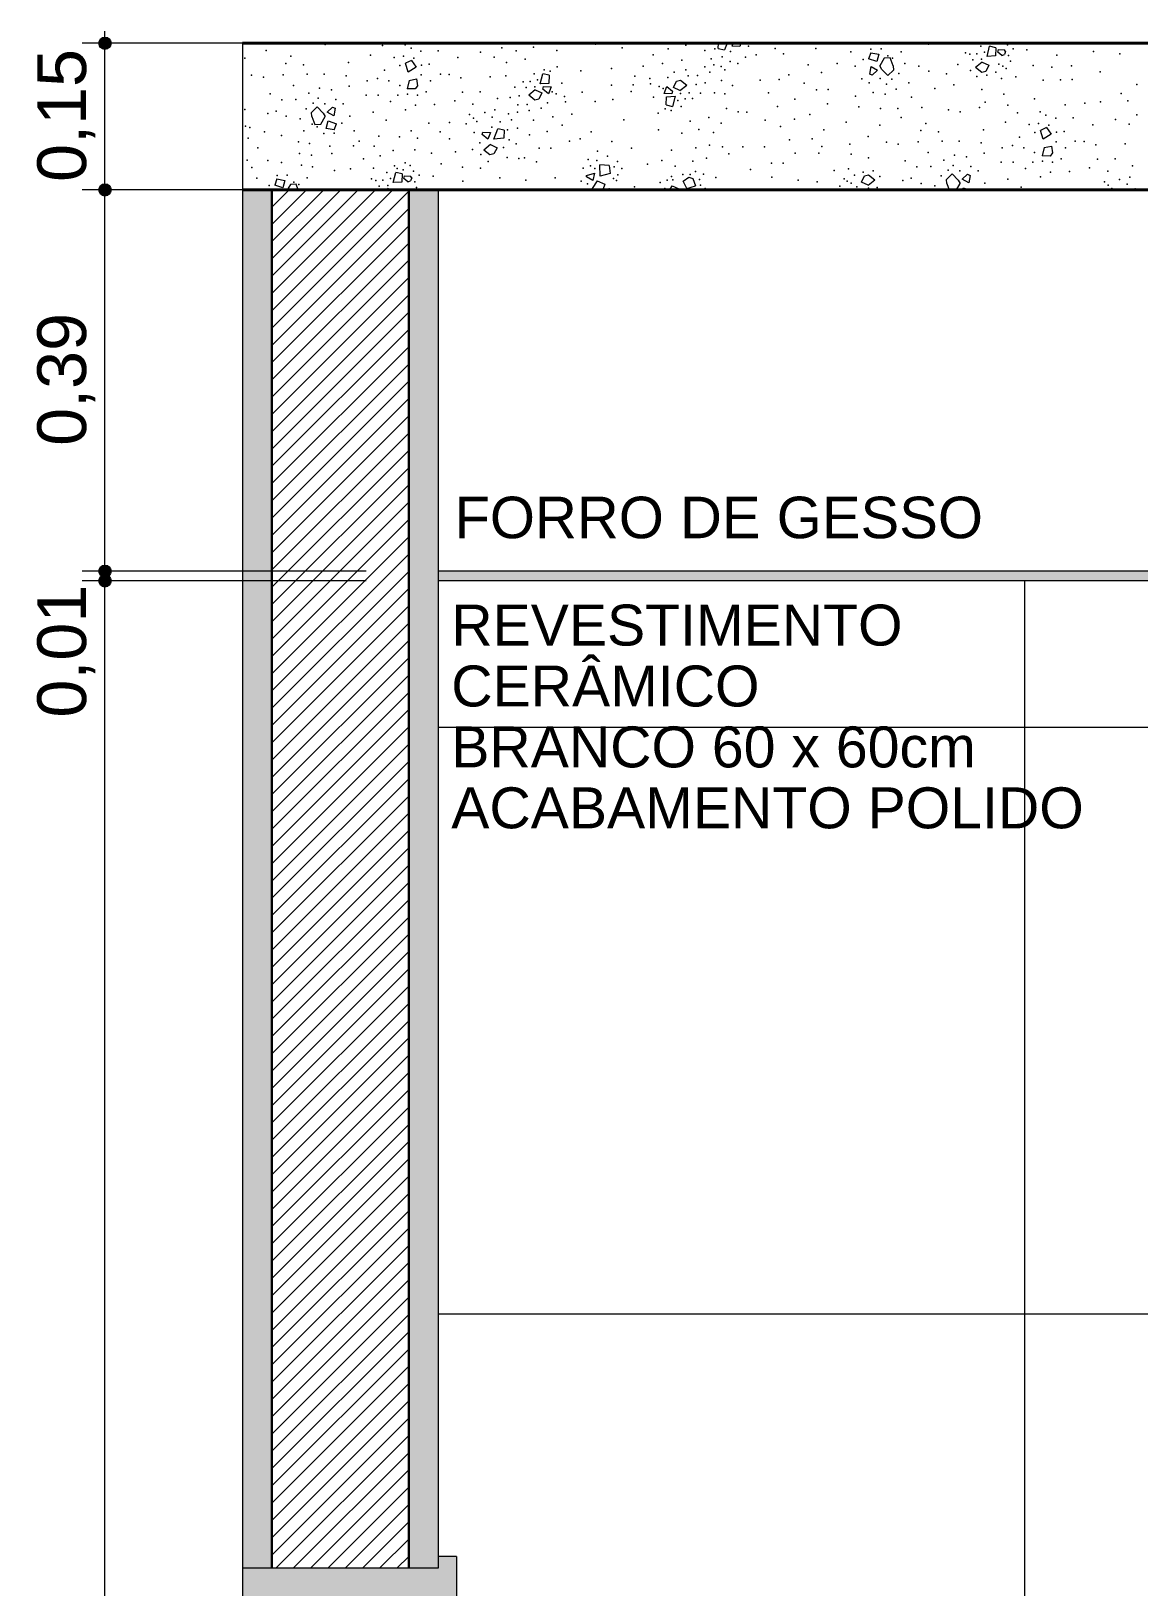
# Model space of a CAD drawing. Header units: metres. Extents: x -1.8 to 75.3, y -2 to 2.8.
# Drawn here: x 15.746 to 16.879, y 0.183 to 1.774 of the extents above; entities that cross this region are included whole.
import ezdxf

# ---------------------------------------------------------------- set-up
doc = ezdxf.new("R2010")
doc.units = ezdxf.units.M
doc.header["$MEASUREMENT"] = 0
for name, color, linetype in [('COTAS CORTE', 7, 'Continuous'), ('FORRO.EXEC', 7, 'Continuous'), ('LAJES.EST', 7, 'Continuous'), ('PAREDE CONSTRUIR', 7, 'Continuous'), ('Portas Archicad', 7, 'Continuous')]:
    doc.layers.add(name, color=color, linetype=linetype)
for name, color, linetype, lineweight, true_color in [('COTAS CORTE_Caneta_No__25', 7, 'Continuous', 13, 0x982312), ('LAJES.EST_Caneta_No__97', 7, 'Continuous', 13, 0x6b6b6b), ('NOTAS-EXECUTIVO.ARQ_Caneta_No__12', 7, 'Continuous', 0, 0x030303), ('PAREDE CONSTRUIR_Caneta_No__97', 7, 'Continuous', 13, 0x6b6b6b), ('Portas Archicad_Caneta_No__9', 7, 'Continuous', 9, 0x020202)]:
    doc.layers.add(name, color=color, linetype=linetype, lineweight=lineweight, true_color=true_color)
for name, color, linetype, lineweight in [('FORRO.EXEC_Caneta_No__241', 7, 'Continuous', 13), ('LAJES.EST_Caneta_No__1', 7, 'Continuous', 40), ('LAJES.EST_Caneta_No__241', 7, 'Continuous', 13), ('PAREDE CONSTRUIR_Caneta_No__241', 7, 'Continuous', 13), ('PAREDE CONSTRUIR_Caneta_No__3', 7, 'Continuous', 30)]:
    doc.layers.add(name, color=color, linetype=linetype, lineweight=lineweight)
doc.styles.add('GENERATED_STYLE_1', font='arial.ttf')
doc.dimstyles.new('GENERATED_STYLE__2', dxfattribs={"dimtxt": 0.05, "dimasz": 0.02375, "dimexe": 0.18, "dimexo": 0.267183, "dimgap": 0, "dimtad": 1, "dimzin": 0, "dimdsep": 46, "dimtxsty": 'GENERATED_STYLE_1', "dimblk": 'ARROWHEAD_11', "dimblk1": 'ARROWHEAD_11', "dimblk2": 'ARROWHEAD_11', "dimcen": 0.09, "dimclrd": 256, "dimclre": 256, "dimclrt": 256, "dimadec": 0, "dimazin": 0, "dimtfac": 1, "dimtdec": 4, "dimtmove": 0, "dimatfit": 3, "dimfxl": 0, "dimtolj": 1, "dimtzin": 0, "dimarcsym": 0})

# ---------------------------------------------------------------- blocks, each defined once
blk = doc.blocks.new('*X78', base_point=(-22.2414, -1.9382))
at = {"layer": 'LAJES.EST_Caneta_No__241', "color": 7, "linetype": 'Continuous', "lineweight": 13}
for p, q in [((16.449, 1.7564), (16.4492, 1.7618)), ((16.449, 1.7564), (16.4555, 1.755)), ((16.4582, 1.7618), (16.4555, 1.755)), ((16.4631, 1.7587), (16.4643, 1.7618)), ((16.471, 1.7584), (16.4631, 1.7587)), ((16.4708, 1.7618), (16.4717, 1.761)), ((16.4717, 1.761), (16.471, 1.7584)), ((16.6051, 1.7522), (16.6029, 1.746)), ((16.6051, 1.7522), (16.6134, 1.7508)), ((16.6134, 1.7508), (16.6113, 1.7431)), ((16.7242, 1.7484), (16.7267, 1.7587)), ((16.7332, 1.7573), (16.7267, 1.7587)), ((16.7332, 1.7573), (16.7329, 1.749)), ((16.735, 1.7527), (16.7357, 1.7553)), ((16.7391, 1.7493), (16.735, 1.7527)), ((16.7357, 1.7553), (16.742, 1.755)), ((16.7431, 1.7534), (16.7418, 1.7504)), ((16.7431, 1.7534), (16.742, 1.755)), ((16.1351, 1.7441), (16.1291, 1.7413)), ((16.1318, 1.7324), (16.1291, 1.7413)), ((16.1399, 1.7373), (16.1318, 1.7324)), ((16.1351, 1.7441), (16.1399, 1.7373)), ((16.6113, 1.7431), (16.6029, 1.746)), ((16.6041, 1.7302), (16.6056, 1.738)), ((16.6056, 1.738), (16.6121, 1.7343)), ((16.6189, 1.7466), (16.6143, 1.7386)), ((16.6164, 1.7351), (16.6143, 1.7386)), ((16.6225, 1.7288), (16.6164, 1.7351)), ((16.6249, 1.7469), (16.6189, 1.7466)), ((16.6279, 1.7386), (16.6249, 1.7469)), ((16.6279, 1.7386), (16.6283, 1.7344)), ((16.7191, 1.7425), (16.7123, 1.737)), ((16.7186, 1.732), (16.7123, 1.737)), ((16.7191, 1.7425), (16.7258, 1.7394)), ((16.7258, 1.7394), (16.7227, 1.733)), ((16.7329, 1.749), (16.7242, 1.7484)), ((16.7391, 1.7493), (16.7418, 1.7504)), ((16.1328, 1.7238), (16.1307, 1.7153)), ((16.1328, 1.7238), (16.1401, 1.7253)), ((16.1401, 1.7253), (16.1414, 1.7184)), ((16.2669, 1.7202), (16.2694, 1.7305)), ((16.2756, 1.7207), (16.2669, 1.7202)), ((16.2759, 1.7291), (16.2694, 1.7305)), ((16.2759, 1.7291), (16.2756, 1.7207)), ((16.4032, 1.7167), (16.4062, 1.723)), ((16.4062, 1.723), (16.4103, 1.7241)), ((16.4098, 1.7135), (16.4167, 1.719)), ((16.4103, 1.7241), (16.4167, 1.719)), ((16.6066, 1.7292), (16.6041, 1.7302)), ((16.6121, 1.7343), (16.6066, 1.7292)), ((16.6283, 1.7344), (16.6225, 1.7288)), ((16.7227, 1.733), (16.7186, 1.732)), ((16.1388, 1.7151), (16.1307, 1.7153)), ((16.1414, 1.7184), (16.1388, 1.7151)), ((16.2618, 1.7143), (16.255, 1.7087)), ((16.2613, 1.7037), (16.255, 1.7087)), ((16.2654, 1.7047), (16.2613, 1.7037)), ((16.2618, 1.7143), (16.2685, 1.7111)), ((16.2685, 1.7111), (16.2654, 1.7047)), ((16.2694, 1.7149), (16.2701, 1.7175)), ((16.2752, 1.7101), (16.2694, 1.7149)), ((16.2701, 1.7175), (16.2781, 1.7172)), ((16.2781, 1.7172), (16.2752, 1.7101)), ((16.3936, 1.7106), (16.3964, 1.7176)), ((16.4015, 1.7102), (16.3936, 1.7106)), ((16.3958, 1.6987), (16.3961, 1.707)), ((16.3961, 1.707), (16.4048, 1.7076)), ((16.3964, 1.7176), (16.4022, 1.7129)), ((16.4022, 1.7129), (16.4015, 1.7102)), ((16.4048, 1.7076), (16.4023, 1.6973)), ((16.4098, 1.7135), (16.4032, 1.7167)), ((16.0327, 1.6911), (16.0385, 1.6967)), ((16.0332, 1.6869), (16.0327, 1.6911)), ((16.0385, 1.6967), (16.0446, 1.6904)), ((16.0446, 1.6904), (16.0468, 1.6869)), ((16.0489, 1.6913), (16.0544, 1.6964)), ((16.0555, 1.6875), (16.0489, 1.6913)), ((16.0544, 1.6964), (16.0569, 1.6953)), ((16.0569, 1.6953), (16.0555, 1.6875)), ((16.3958, 1.6987), (16.4023, 1.6973)), ((16.0332, 1.6869), (16.0362, 1.6786)), ((16.0362, 1.6786), (16.0422, 1.6789)), ((16.0422, 1.6789), (16.0468, 1.6869)), ((16.0477, 1.6747), (16.0497, 1.6824)), ((16.0559, 1.6733), (16.0477, 1.6747)), ((16.0497, 1.6824), (16.0582, 1.6795)), ((16.0559, 1.6733), (16.0582, 1.6795)), ((16.2192, 1.6637), (16.2235, 1.6744)), ((16.23, 1.6729), (16.2235, 1.6744)), ((16.23, 1.6729), (16.2297, 1.6646)), ((16.7849, 1.6755), (16.7789, 1.6727)), ((16.7816, 1.6638), (16.7789, 1.6727)), ((16.7849, 1.6755), (16.7897, 1.6687)), ((16.2073, 1.6684), (16.208, 1.671)), ((16.2131, 1.6636), (16.2073, 1.6684)), ((16.208, 1.671), (16.216, 1.6706)), ((16.2159, 1.6581), (16.2091, 1.6526)), ((16.216, 1.6706), (16.2131, 1.6636)), ((16.2159, 1.6581), (16.2226, 1.655)), ((16.2297, 1.6646), (16.2192, 1.6637)), ((16.7826, 1.6552), (16.7805, 1.6467)), ((16.7897, 1.6687), (16.7816, 1.6638)), ((16.7826, 1.6552), (16.7899, 1.6567)), ((16.7899, 1.6567), (16.7912, 1.6498)), ((16.2154, 1.6476), (16.2091, 1.6526)), ((16.2195, 1.6486), (16.2154, 1.6476)), ((16.2226, 1.655), (16.2195, 1.6486)), ((16.7886, 1.6465), (16.7805, 1.6467)), ((16.7912, 1.6498), (16.7886, 1.6465)), ((16.1164, 1.6193), (16.1189, 1.6296)), ((16.1254, 1.6281), (16.1189, 1.6296)), ((16.1254, 1.6281), (16.1251, 1.6198)), ((16.1273, 1.6235), (16.1279, 1.6261)), ((16.1313, 1.6201), (16.1273, 1.6235)), ((16.1279, 1.6261), (16.1342, 1.6258)), ((16.1353, 1.6242), (16.1341, 1.6212)), ((16.1353, 1.6242), (16.1342, 1.6258)), ((16.3141, 1.6253), (16.3142, 1.6266)), ((16.3206, 1.6215), (16.3141, 1.6253)), ((16.3142, 1.6266), (16.3222, 1.6289)), ((16.3222, 1.6289), (16.3206, 1.6215)), ((16.3281, 1.6259), (16.3278, 1.6373)), ((16.3373, 1.6368), (16.3278, 1.6373)), ((16.3383, 1.6285), (16.3281, 1.6259)), ((16.3373, 1.6368), (16.3383, 1.6285)), ((16.413, 1.6207), (16.4188, 1.6247)), ((16.4188, 1.6247), (16.4229, 1.6235)), ((16.4229, 1.6235), (16.4258, 1.616)), ((16.5957, 1.6198), (16.5988, 1.6262)), ((16.5988, 1.6262), (16.6029, 1.6272)), ((16.6029, 1.6272), (16.6092, 1.6222)), ((16.6825, 1.6225), (16.6883, 1.6281)), ((16.6883, 1.6281), (16.6944, 1.6218)), ((16.6987, 1.6227), (16.7042, 1.6278)), ((16.7042, 1.6278), (16.7067, 1.6267)), ((16.7067, 1.6267), (16.7053, 1.6189)), ((15.9974, 1.623), (15.9951, 1.6168)), ((16.0035, 1.6139), (15.9951, 1.6168)), ((15.9974, 1.623), (16.0056, 1.6216)), ((16.0056, 1.6216), (16.0035, 1.6139)), ((16.0111, 1.6174), (16.0078, 1.6118)), ((16.0171, 1.6177), (16.0111, 1.6174)), ((16.0192, 1.6118), (16.0171, 1.6177)), ((16.1113, 1.6134), (16.1094, 1.6118)), ((16.1113, 1.6134), (16.1147, 1.6118)), ((16.1251, 1.6198), (16.1164, 1.6193)), ((16.1313, 1.6201), (16.1341, 1.6212)), ((16.3252, 1.6212), (16.3199, 1.6134)), ((16.3227, 1.6118), (16.3199, 1.6134)), ((16.3252, 1.6212), (16.3328, 1.6178)), ((16.3328, 1.6178), (16.331, 1.6118)), ((16.3994, 1.6118), (16.402, 1.6159)), ((16.402, 1.6159), (16.4109, 1.6118)), ((16.4167, 1.6133), (16.413, 1.6207)), ((16.4167, 1.6133), (16.4258, 1.616)), ((16.6024, 1.6166), (16.5957, 1.6198)), ((16.6024, 1.6166), (16.6092, 1.6222)), ((16.683, 1.6183), (16.6825, 1.6225)), ((16.683, 1.6183), (16.6853, 1.6118)), ((16.6928, 1.6118), (16.6966, 1.6183)), ((16.6944, 1.6218), (16.6966, 1.6183)), ((16.7053, 1.6189), (16.6987, 1.6227)), ((16.699, 1.6118), (16.6996, 1.6138)), ((16.6996, 1.6138), (16.7055, 1.6118))]:
    blk.add_line(p, q, dxfattribs=at)
for p in [(15.9865, 1.7544), (16.0469, 1.7604), (16.1053, 1.7594), (16.1285, 1.7602), (16.1346, 1.7569), (16.1448, 1.7539), (16.1625, 1.7542), (16.2058, 1.7526), (16.2277, 1.7572), (16.2423, 1.7542), (16.2601, 1.7579), (16.2838, 1.7544), (16.3233, 1.7608), (16.3506, 1.7572), (16.3977, 1.7563), (16.4157, 1.7598), (16.4354, 1.7544), (16.4456, 1.756), (16.4616, 1.7534), (16.4799, 1.7589), (16.5072, 1.7566), (16.5157, 1.7509), (16.5488, 1.7616), (16.5488, 1.7564), (16.5847, 1.7531), (16.6053, 1.7557), (16.6156, 1.7561), (16.6362, 1.7532), (16.6641, 1.7609), (16.7021, 1.7522), (16.7065, 1.7507), (16.7137, 1.751), (16.7178, 1.7588), (16.7215, 1.7527), (16.7342, 1.7615), (16.7451, 1.7601), (16.7508, 1.7561), (16.7649, 1.7552), (16.8332, 1.7534), (16.86, 1.751), (15.9646, 1.7465), (16.0066, 1.7411), (16.0117, 1.7485), (16.0247, 1.7397), (16.0706, 1.742), (16.0933, 1.7498), (16.1173, 1.7473), (16.1233, 1.739), (16.1268, 1.7485), (16.1376, 1.7465), (16.1452, 1.7394), (16.1533, 1.7403), (16.1824, 1.7471), (16.2197, 1.7476), (16.2322, 1.742), (16.2513, 1.7456), (16.2709, 1.7348), (16.2841, 1.7376), (16.3396, 1.736), (16.3723, 1.7384), (16.3824, 1.7499), (16.392, 1.741), (16.4116, 1.7446), (16.416, 1.7347), (16.4354, 1.7378), (16.4417, 1.7459), (16.4446, 1.7396), (16.4519, 1.738), (16.453, 1.7479), (16.4613, 1.7431), (16.4689, 1.741), (16.477, 1.7476), (16.4879, 1.75), (16.5411, 1.7399), (16.5707, 1.7412), (16.589, 1.7383), (16.5973, 1.7453), (16.6225, 1.749), (16.6275, 1.7465), (16.64, 1.741), (16.6544, 1.7384), (16.6941, 1.74), (16.7097, 1.7449), (16.7185, 1.7455), (16.7363, 1.7404), (16.7404, 1.7384), (16.7437, 1.7359), (16.7461, 1.7494), (16.748, 1.7436), (16.7712, 1.739), (16.7905, 1.7373), (16.7954, 1.7498), (16.8105, 1.7387), (15.9713, 1.7291), (15.9835, 1.7273), (16.0037, 1.7295), (16.0283, 1.7303), (16.0458, 1.7303), (16.0682, 1.7286), (16.0896, 1.7234), (16.1003, 1.7258), (16.1075, 1.7342), (16.112, 1.7235), (16.145, 1.7295), (16.1545, 1.7235), (16.1646, 1.7302), (16.1736, 1.7298), (16.1856, 1.7266), (16.2157, 1.7276), (16.2317, 1.7285), (16.2492, 1.7224), (16.2564, 1.7228), (16.2605, 1.7305), (16.2642, 1.7244), (16.2769, 1.7332), (16.2889, 1.7211), (16.3085, 1.7337), (16.3399, 1.719), (16.362, 1.7194), (16.3635, 1.7283), (16.3789, 1.7258), (16.3798, 1.7203), (16.3975, 1.7269), (16.404, 1.7322), (16.4182, 1.7284), (16.4263, 1.7196), (16.4279, 1.7287), (16.4356, 1.7215), (16.4404, 1.7323), (16.4525, 1.7237), (16.4557, 1.7345), (16.4919, 1.7241), (16.5112, 1.7248), (16.5214, 1.7294), (16.5368, 1.721), (16.5547, 1.732), (16.5958, 1.7255), (16.6034, 1.7213), (16.6147, 1.7257), (16.6213, 1.72), (16.6267, 1.725), (16.6337, 1.7308), (16.6442, 1.7212), (16.6644, 1.7332), (16.6825, 1.7306), (16.69, 1.7193), (16.7072, 1.7338), (16.7138, 1.7279), (16.724, 1.7293), (16.7331, 1.7324), (16.739, 1.7258), (16.7536, 1.7274), (16.7814, 1.7242), (16.7992, 1.7245), (16.8111, 1.7246), (16.8398, 1.7327), (16.8774, 1.7195), (15.9904, 1.71), (16.0023, 1.704), (16.0142, 1.7187), (16.0168, 1.7043), (16.0301, 1.7108), (16.0397, 1.7055), (16.0411, 1.7159), (16.0533, 1.7141), (16.0576, 1.7042), (16.0714, 1.7179), (16.0888, 1.7088), (16.1009, 1.7089), (16.1212, 1.7087), (16.123, 1.7187), (16.131, 1.7097), (16.1412, 1.7087), (16.15, 1.7122), (16.1793, 1.7029), (16.1873, 1.7117), (16.2053, 1.7121), (16.223, 1.7052), (16.236, 1.7062), (16.2408, 1.717), (16.2453, 1.7082), (16.2525, 1.7166), (16.2612, 1.7173), (16.279, 1.7121), (16.2831, 1.7102), (16.2918, 1.7074), (16.3097, 1.7117), (16.3412, 1.7042), (16.36, 1.7125), (16.3828, 1.7066), (16.3886, 1.7176), (16.3927, 1.7156), (16.4075, 1.7034), (16.4104, 1.7105), (16.4152, 1.705), (16.4192, 1.7111), (16.4225, 1.7053), (16.4308, 1.7108), (16.4451, 1.7111), (16.4557, 1.71), (16.4637, 1.7187), (16.5004, 1.7111), (16.5273, 1.7046), (16.5494, 1.7143), (16.5615, 1.7144), (16.5896, 1.7077), (16.6077, 1.7114), (16.6199, 1.7096), (16.631, 1.7148), (16.6469, 1.7068), (16.6706, 1.7155), (16.7186, 1.7147), (16.7412, 1.7097), (16.7726, 1.7051), (16.8615, 1.7106), (16.868, 1.7031), (15.9644, 1.694), (15.9882, 1.6901), (15.9966, 1.6923), (16.0067, 1.6871), (16.0274, 1.6948), (16.0344, 1.7005), (16.0464, 1.6998), (16.0652, 1.7), (16.072, 1.6872), (16.0957, 1.6913), (16.1136, 1.7022), (16.129, 1.6938), (16.1391, 1.6984), (16.1585, 1.6992), (16.1946, 1.6888), (16.1978, 1.6995), (16.21, 1.691), (16.2203, 1.6936), (16.2344, 1.6897), (16.2436, 1.6915), (16.2438, 1.699), (16.2534, 1.6993), (16.2556, 1.693), (16.2677, 1.6956), (16.2741, 1.7008), (16.2927, 1.702), (16.2993, 1.6894), (16.3229, 1.7021), (16.3875, 1.6902), (16.3947, 1.6946), (16.4007, 1.693), (16.4112, 1.6972), (16.4574, 1.6951), (16.4694, 1.6918), (16.4784, 1.6915), (16.5097, 1.6971), (16.5428, 1.689), (16.5608, 1.6998), (16.5929, 1.6969), (16.6152, 1.6952), (16.6327, 1.6952), (16.6573, 1.696), (16.6845, 1.6937), (16.6967, 1.6918), (16.7165, 1.696), (16.7222, 1.7017), (16.7452, 1.6985), (16.7551, 1.6908), (16.7783, 1.6916), (16.7844, 1.6883), (16.8039, 1.6988), (16.8241, 1.7007), (16.8401, 1.7018), (16.8775, 1.6886), (15.9652, 1.6771), (15.9696, 1.6756), (15.9848, 1.6711), (16.021, 1.6845), (16.0248, 1.6723), (16.0336, 1.679), (16.0386, 1.6765), (16.0638, 1.6802), (16.0763, 1.6724), (16.1092, 1.6833), (16.1347, 1.6723), (16.153, 1.6801), (16.1644, 1.6712), (16.1741, 1.6807), (16.1912, 1.6793), (16.1984, 1.6853), (16.2021, 1.6817), (16.2174, 1.676), (16.2177, 1.6862), (16.226, 1.6815), (16.2334, 1.6733), (16.2374, 1.6835), (16.2436, 1.6749), (16.26, 1.6832), (16.274, 1.6715), (16.2797, 1.6867), (16.2893, 1.6779), (16.3191, 1.6713), (16.3525, 1.6835), (16.3879, 1.6734), (16.4204, 1.6822), (16.4293, 1.6736), (16.4395, 1.6858), (16.452, 1.6802), (16.4971, 1.683), (16.5127, 1.6768), (16.5271, 1.6843), (16.5571, 1.6734), (16.5798, 1.6812), (16.6144, 1.6779), (16.6363, 1.6858), (16.6564, 1.6725), (16.6615, 1.6799), (16.7204, 1.6734), (16.7431, 1.6812), (16.7671, 1.6787), (16.7766, 1.6799), (16.7874, 1.6779), (16.7946, 1.6853), (16.8031, 1.6717), (16.8123, 1.6856), (16.8322, 1.6785), (16.8556, 1.684), (16.8695, 1.679), (15.9678, 1.6646), (16.0019, 1.6674), (16.0195, 1.661), (16.0308, 1.6594), (16.0454, 1.6694), (16.0514, 1.6564), (16.0558, 1.6698), (16.0758, 1.6568), (16.0815, 1.6616), (16.097, 1.6565), (16.1016, 1.6669), (16.1228, 1.6661), (16.1411, 1.6646), (16.1741, 1.6639), (16.1991, 1.6705), (16.205, 1.6599), (16.2291, 1.6553), (16.2352, 1.6631), (16.2422, 1.6589), (16.2559, 1.668), (16.2967, 1.6616), (16.3078, 1.664), (16.3401, 1.6612), (16.4116, 1.6698), (16.44, 1.6575), (16.444, 1.6705), (16.4535, 1.656), (16.474, 1.6558), (16.4963, 1.6558), (16.5219, 1.6631), (16.5451, 1.6639), (16.555, 1.6562), (16.5837, 1.6586), (16.6025, 1.6663), (16.6212, 1.6605), (16.6333, 1.6587), (16.6536, 1.6609), (16.6745, 1.6711), (16.6782, 1.6617), (16.6956, 1.6617), (16.718, 1.66), (16.7501, 1.6572), (16.7574, 1.6656), (16.7731, 1.6704), (16.7949, 1.6609), (16.795, 1.6708), (16.8144, 1.6616), (16.8234, 1.6613), (16.8354, 1.658), (16.8655, 1.659), (15.9669, 1.6421), (15.978, 1.655), (15.9881, 1.6418), (16.0019, 1.6399), (16.0204, 1.649), (16.0328, 1.6473), (16.0535, 1.6491), (16.0859, 1.6436), (16.1031, 1.6468), (16.1162, 1.652), (16.1286, 1.6396), (16.1384, 1.6529), (16.1557, 1.6495), (16.1802, 1.6509), (16.1975, 1.6531), (16.2059, 1.648), (16.2135, 1.641), (16.233, 1.6448), (16.2451, 1.644), (16.2508, 1.6445), (16.2631, 1.6405), (16.2658, 1.6545), (16.2776, 1.6544), (16.3158, 1.6429), (16.3247, 1.6419), (16.3255, 1.6515), (16.3356, 1.6465), (16.3458, 1.6408), (16.3604, 1.6544), (16.3912, 1.642), (16.401, 1.6523), (16.4229, 1.6412), (16.4262, 1.6548), (16.437, 1.6442), (16.4599, 1.6486), (16.5276, 1.6495), (16.552, 1.6495), (16.585, 1.6484), (16.6029, 1.6445), (16.6402, 1.6414), (16.664, 1.6501), (16.6799, 1.6422), (16.6909, 1.6474), (16.7031, 1.6455), (16.7212, 1.6493), (16.7386, 1.6402), (16.7394, 1.6548), (16.7507, 1.6403), (16.7618, 1.6549), (16.771, 1.6401), (16.7728, 1.6501), (16.7808, 1.6411), (16.791, 1.6401), (16.7998, 1.6436), (16.8043, 1.6549), (16.8371, 1.6431), (16.8551, 1.6435), (15.9718, 1.6347), (15.9769, 1.6239), (15.9975, 1.6265), (16.0078, 1.6269), (16.0224, 1.637), (16.0284, 1.624), (16.0337, 1.6353), (16.0563, 1.6317), (16.0726, 1.6334), (16.0961, 1.6339), (16.11, 1.6296), (16.1137, 1.6235), (16.1177, 1.6364), (16.1204, 1.6338), (16.1265, 1.6323), (16.1337, 1.6367), (16.1373, 1.6309), (16.143, 1.6269), (16.1572, 1.626), (16.1653, 1.6385), (16.1874, 1.635), (16.2056, 1.6341), (16.2254, 1.6242), (16.2821, 1.6241), (16.3106, 1.634), (16.3183, 1.6365), (16.3228, 1.6338), (16.3419, 1.6234), (16.3424, 1.6353), (16.3461, 1.6273), (16.3502, 1.6336), (16.3767, 1.6382), (16.4012, 1.6255), (16.4049, 1.636), (16.4126, 1.6275), (16.4203, 1.6275), (16.4257, 1.6307), (16.434, 1.628), (16.4465, 1.6245), (16.482, 1.6326), (16.5034, 1.6391), (16.504, 1.625), (16.5153, 1.6392), (16.5678, 1.6317), (16.5824, 1.6334), (16.5884, 1.6268), (16.5974, 1.6299), (16.6077, 1.6313), (16.6142, 1.6254), (16.6464, 1.6237), (16.6521, 1.6354), (16.6666, 1.6357), (16.6772, 1.6262), (16.6842, 1.6319), (16.6895, 1.6369), (16.6962, 1.6312), (16.7074, 1.6356), (16.715, 1.6314), (16.7634, 1.6336), (16.7788, 1.6252), (16.7889, 1.6298), (16.8083, 1.6306), (16.8291, 1.6343), (16.8477, 1.6309), (16.8701, 1.625), (16.8728, 1.6366), (15.963, 1.6121), (15.9895, 1.6162), (16.0147, 1.6198), (16.0197, 1.6173), (16.0322, 1.6118), (16.0943, 1.623), (16.0987, 1.6215), (16.102, 1.6157), (16.1059, 1.6218), (16.1108, 1.6164), (16.1384, 1.6202), (16.1402, 1.6144), (16.1876, 1.6207), (16.2522, 1.6218), (16.3086, 1.6208), (16.3151, 1.6181), (16.3374, 1.6128), (16.345, 1.6215), (16.3632, 1.615), (16.3895, 1.6194), (16.3945, 1.6131), (16.3968, 1.6217), (16.4024, 1.6221), (16.4299, 1.6223), (16.4307, 1.6167), (16.4355, 1.6133), (16.4545, 1.6127), (16.5309, 1.6219), (16.5502, 1.6202), (16.5735, 1.6156), (16.5777, 1.6233), (16.5811, 1.6208), (16.5852, 1.6188), (16.5907, 1.6149), (16.6029, 1.6136), (16.6117, 1.6143), (16.638, 1.6215), (16.6565, 1.6185), (16.6708, 1.6159), (16.7218, 1.6186), (16.7455, 1.6227), (16.7591, 1.6147), (16.8239, 1.6121), (16.8444, 1.6202), (16.8482, 1.6167), (16.8519, 1.6131), (16.8598, 1.6224), (16.8675, 1.6176), (16.8758, 1.6129)]:
    blk.add_point(p, dxfattribs=at)
blk = doc.blocks.new('*D79', base_point=(-22.2414, -1.9382))
at = {"layer": 'COTAS CORTE_Caneta_No__25', "linetype": 'Continuous', "lineweight": 13, "true_color": 0x982312}
for points in [[(15.8152, 1.2118), (15.8157, 1.2094), (15.817, 1.2073), (15.819, 1.206), (15.8214, 1.2055), (15.8238, 1.206), (15.8258, 1.2073), (15.8272, 1.2094), (15.8277, 1.2118), (15.8272, 1.2141), (15.8258, 1.2162), (15.8238, 1.2175), (15.8214, 1.218), (15.819, 1.2175), (15.817, 1.2162), (15.8157, 1.2141)], [(15.8152, -1.9382), (15.8157, -1.9406), (15.817, -1.9427), (15.819, -1.944), (15.8214, -1.9445), (15.8238, -1.944), (15.8258, -1.9427), (15.8272, -1.9406), (15.8277, -1.9382), (15.8272, -1.9359), (15.8258, -1.9338), (15.8238, -1.9325), (15.8214, -1.932), (15.819, -1.9325), (15.817, -1.9338), (15.8157, -1.9359)]]:
    blk.add_hatch(color=24, dxfattribs=at).paths.add_polyline_path(points)
at = {"layer": 'COTAS CORTE_Caneta_No__25', "color": 24, "linetype": 'Continuous', "lineweight": 13, "true_color": 0x982312}
for p, q in [((15.8152, 1.2118), (15.798, 1.2118)), ((16.0886, 1.2118), (15.8277, 1.2118)), ((15.8214, -1.932), (15.8214, 1.2055)), ((15.8152, -1.9382), (15.798, -1.9382)), ((16.0886, -1.9382), (15.8277, -1.9382)), ((15.8214, -1.9507), (15.8214, -1.9445))]:
    blk.add_line(p, q, dxfattribs=at)
for centre in [(15.8214, 1.2118), (15.8214, -1.9382)]:
    blk.add_circle(centre, 0.00625, dxfattribs=at)
at = {"layer": 'COTAS CORTE_Caneta_No__25', "color": 24, "lineweight": 13, "true_color": 0x982312, "char_height": 0.05, "attachment_point": 7, "rotation": 90, "style": 'GENERATED_STYLE_1'}
for s, insert in [('\\A1;{\\pql;\\fArial|b0|i0|c0|p0;\\W1.000000;0,01}', (15.8114, 1.072)), ('\\A1;{\\pql;\\fArial|b0|i0|c0|p0;\\W1.000000;3,15}', (15.8114, -0.4967))]:
    blk.add_mtext(s, dxfattribs=dict(at, insert=insert))
blk = doc.blocks.new('ARROWHEAD_11')
at = {"color": 0, "linetype": 'Continuous', "lineweight": 0}
blk.add_line((0, 0), (-1, 0), dxfattribs=at)
at = {"color": 0, "linetype": 'Continuous', "lineweight": 0, "const_width": 0.25, "flags": 128}
blk.add_lwpolyline([(-0.125, 0, 1), (0.125, 0, 1)], format="xyb", close=True, dxfattribs=at)
blk = doc.blocks.new('*D80', base_point=(-22.2414, -1.9382))
at = {"layer": 'COTAS CORTE_Caneta_No__25', "linetype": 'Continuous', "lineweight": 13, "true_color": 0x982312}
for points in [[(15.8152, 1.2218), (15.8157, 1.2194), (15.817, 1.2173), (15.819, 1.216), (15.8214, 1.2155), (15.8238, 1.216), (15.8258, 1.2173), (15.8272, 1.2194), (15.8277, 1.2218), (15.8272, 1.2241), (15.8258, 1.2262), (15.8238, 1.2275), (15.8214, 1.228), (15.819, 1.2275), (15.817, 1.2262), (15.8157, 1.2241)], [(15.8152, 1.2118), (15.8157, 1.2094), (15.817, 1.2073), (15.819, 1.206), (15.8214, 1.2055), (15.8238, 1.206), (15.8258, 1.2073), (15.8272, 1.2094), (15.8277, 1.2118), (15.8272, 1.2141), (15.8258, 1.2162), (15.8238, 1.2175), (15.8214, 1.218), (15.819, 1.2175), (15.817, 1.2162), (15.8157, 1.2141)]]:
    blk.add_hatch(color=24, dxfattribs=at).paths.add_polyline_path(points)
at = {"layer": 'COTAS CORTE_Caneta_No__25', "color": 24, "linetype": 'Continuous', "lineweight": 13, "true_color": 0x982312}
for p, q in [((15.8152, 1.2218), (15.798, 1.2218)), ((15.8152, 1.2118), (15.798, 1.2118)), ((15.8214, 1.2118), (15.8214, 1.2155)), ((16.0886, 1.2218), (15.8277, 1.2218)), ((16.0886, 1.2118), (15.8277, 1.2118))]:
    blk.add_line(p, q, dxfattribs=at)
for centre in [(15.8214, 1.2218), (15.8214, 1.2118)]:
    blk.add_circle(centre, 0.00625, dxfattribs=at)
blk = doc.blocks.new('*D81', base_point=(-22.2414, -1.9382))
at = {"layer": 'COTAS CORTE_Caneta_No__25', "linetype": 'Continuous', "lineweight": 13, "true_color": 0x982312}
for points in [[(15.8152, 1.6118), (15.8157, 1.6094), (15.817, 1.6073), (15.819, 1.606), (15.8214, 1.6055), (15.8238, 1.606), (15.8258, 1.6073), (15.8272, 1.6094), (15.8277, 1.6118), (15.8272, 1.6141), (15.8258, 1.6162), (15.8238, 1.6175), (15.8214, 1.618), (15.819, 1.6175), (15.817, 1.6162), (15.8157, 1.6141)], [(15.8152, 1.2218), (15.8157, 1.2194), (15.817, 1.2173), (15.819, 1.216), (15.8214, 1.2155), (15.8238, 1.216), (15.8258, 1.2173), (15.8272, 1.2194), (15.8277, 1.2218), (15.8272, 1.2241), (15.8258, 1.2262), (15.8238, 1.2275), (15.8214, 1.228), (15.819, 1.2275), (15.817, 1.2262), (15.8157, 1.2241)]]:
    blk.add_hatch(color=24, dxfattribs=at).paths.add_polyline_path(points)
at = {"layer": 'COTAS CORTE_Caneta_No__25', "color": 24, "linetype": 'Continuous', "lineweight": 13, "true_color": 0x982312}
for p, q in [((15.8152, 1.6118), (15.798, 1.6118)), ((16.0886, 1.6118), (15.8277, 1.6118)), ((15.8214, 1.228), (15.8214, 1.6055)), ((15.8152, 1.2218), (15.798, 1.2218)), ((16.0886, 1.2218), (15.8277, 1.2218))]:
    blk.add_line(p, q, dxfattribs=at)
for centre in [(15.8214, 1.6118), (15.8214, 1.2218)]:
    blk.add_circle(centre, 0.00625, dxfattribs=at)
at = {"layer": 'COTAS CORTE_Caneta_No__25', "color": 24, "lineweight": 13, "true_color": 0x982312, "insert": (15.8114, 1.35), "char_height": 0.05, "attachment_point": 7, "rotation": 90, "style": 'GENERATED_STYLE_1'}
blk.add_mtext('\\A1;{\\pql;\\fArial|b0|i0|c0|p0;\\W1.000000;0,39}', dxfattribs=at)
blk = doc.blocks.new('*D82', base_point=(-22.2414, -1.9382))
at = {"layer": 'COTAS CORTE_Caneta_No__25', "linetype": 'Continuous', "lineweight": 13, "true_color": 0x982312}
for points in [[(15.8152, 1.7618), (15.8157, 1.7594), (15.817, 1.7573), (15.819, 1.756), (15.8214, 1.7555), (15.8238, 1.756), (15.8258, 1.7573), (15.8272, 1.7594), (15.8277, 1.7618), (15.8272, 1.7641), (15.8258, 1.7662), (15.8238, 1.7675), (15.8214, 1.768), (15.819, 1.7675), (15.817, 1.7662), (15.8157, 1.7641)], [(15.8152, 1.6118), (15.8157, 1.6094), (15.817, 1.6073), (15.819, 1.606), (15.8214, 1.6055), (15.8238, 1.606), (15.8258, 1.6073), (15.8272, 1.6094), (15.8277, 1.6118), (15.8272, 1.6141), (15.8258, 1.6162), (15.8238, 1.6175), (15.8214, 1.618), (15.819, 1.6175), (15.817, 1.6162), (15.8157, 1.6141)]]:
    blk.add_hatch(color=24, dxfattribs=at).paths.add_polyline_path(points)
at = {"layer": 'COTAS CORTE_Caneta_No__25', "color": 24, "linetype": 'Continuous', "lineweight": 13, "true_color": 0x982312}
for p, q in [((15.8214, 1.768), (15.8214, 1.7743)), ((15.8152, 1.7618), (15.798, 1.7618)), ((15.8214, 1.618), (15.8214, 1.7555)), ((16.0886, 1.7618), (15.8277, 1.7618)), ((15.8152, 1.6118), (15.798, 1.6118)), ((16.0886, 1.6118), (15.8277, 1.6118))]:
    blk.add_line(p, q, dxfattribs=at)
for centre in [(15.8214, 1.7618), (15.8214, 1.6118)]:
    blk.add_circle(centre, 0.00625, dxfattribs=at)
at = {"layer": 'COTAS CORTE_Caneta_No__25', "color": 24, "lineweight": 13, "true_color": 0x982312, "insert": (15.8114, 1.62), "char_height": 0.05, "attachment_point": 7, "rotation": 90, "style": 'GENERATED_STYLE_1'}
blk.add_mtext('\\A1;{\\pql;\\fArial|b0|i0|c0|p0;\\W1.000000;0,15}', dxfattribs=at)

msp = doc.modelspace()

# ---------------------------------------------------------------- hatches: boundary and pattern name
at = {"layer": 'FORRO.EXEC', "linetype": 'Continuous', "lineweight": 0, "true_color": 0xffffff}
msp.add_hatch(color=7, dxfattribs=at).paths.add_polyline_path([(19.8587, 1.2218), (16.1623, 1.2218), (16.1623, 1.2118), (19.8587, 1.2118)])
at = {"layer": 'PAREDE CONSTRUIR', "linetype": 'Continuous', "lineweight": 0, "true_color": 0xffffff}
for points in [[(15.9623, 1.6118), (15.9623, 0.2018), (15.9923, 0.2018), (15.9923, 1.6118)], [(16.1323, 0.2018), (16.1623, 0.2018), (16.1623, 1.6118), (16.1323, 1.6118)]]:
    msp.add_hatch(color=7, dxfattribs=at).paths.add_polyline_path(points)
at = {"layer": 'PAREDE CONSTRUIR', "linetype": 'Continuous', "lineweight": 0, "true_color": 0x000000}
h = msp.add_hatch(dxfattribs=at)
h.set_pattern_fill('common_brick_0005', color=18, style=0, pattern_type=2)
h.set_pattern_definition([(45, (-22.24144, -1.938244), (-0.0088388348, 0.0088388348), [])])
h.paths.add_polyline_path([(15.9923, 1.6118), (15.9923, 0.2018), (16.1323, 0.2018), (16.1323, 1.6118)])
at = {"layer": 'PAREDE CONSTRUIR_Caneta_No__97', "linetype": 'Continuous', "lineweight": 13, "true_color": 0x6b6b6b}
h = msp.add_hatch(dxfattribs=at)
h.set_pattern_fill('Ceramica_60_x_60_0005', color=251, style=0, pattern_type=2)
h.set_pattern_definition([(180, (16.16225, -1.93824), (0, 0.6), []), (90, (16.16225, -1.93824), (0.6, 0), [])])
h.paths.add_polyline_path([(16.1623, 0.2138), (16.1813, 0.2138), (16.1813, 0.1638), (16.1813, -0.9282), (16.2173, -0.9282), (16.2243, -0.9312), (16.2273, -0.9382), (16.2243, -0.9453), (16.2173, -0.9482), (16.1813, -0.9482), (16.1813, -1.9382), (19.8587, -1.9382), (19.8587, -1.1382), (19.6812, -1.1382), (19.6793, -1.1394), (19.6774, -1.1405), (19.6748, -1.142), (19.6747, -1.1421), (19.6731, -1.143), (19.6713, -1.144), (19.6694, -1.145), (19.6665, -1.1464), (19.6642, -1.1475), (19.6636, -1.1478), (19.6612, -1.1489), (19.6587, -1.15), (19.656, -1.1511), (19.6532, -1.1521), (19.6523, -1.1525), (19.6479, -1.154), (19.6436, -1.1554), (19.6401, -1.1564), (19.6371, -1.1572), (19.6367, -1.1573), (19.6331, -1.1581), (19.6305, -1.1587), (19.6299, -1.1588), (19.6279, -1.1592), (19.6252, -1.1597), (19.6226, -1.1601), (19.6201, -1.1605), (19.6198, -1.1605), (19.6166, -1.1609), (19.6133, -1.1612), (19.61, -1.1615), (19.6088, -1.1616), (19.6067, -1.1617), (19.6041, -1.1618), (19.6027, -1.1618), (19.6014, -1.1618), (19.5968, -1.1618), (19.5967, -1.1618), (19.5964, -1.1619), (19.5963, -1.1619), (19.5961, -1.162), (19.596, -1.1622), (19.5956, -1.1626), (19.595, -1.1633), (19.5946, -1.1639), (19.5942, -1.1646), (19.594, -1.1654), (19.5938, -1.1661), (19.5938, -1.1669), (19.5938, -1.1732), (19.5228, -1.1732), (19.5228, -1.1669), (19.5227, -1.1661), (19.5225, -1.1654), (19.5223, -1.1646), (19.5219, -1.1639), (19.5215, -1.1633), (19.5213, -1.1631), (19.5211, -1.1628), (19.5207, -1.1624), (19.5205, -1.1622), (19.5204, -1.162), (19.5202, -1.1619), (19.5201, -1.1619), (19.5198, -1.1618), (19.5197, -1.1618), (19.5168, -1.1618), (19.5138, -1.1618), (19.5112, -1.1617), (19.5085, -1.1616), (19.5077, -1.1616), (19.5055, -1.1614), (19.5026, -1.1612), (19.4996, -1.1609), (19.4967, -1.1605), (19.4964, -1.1605), (19.4939, -1.1601), (19.4911, -1.1597), (19.4866, -1.1588), (19.4854, -1.1586), (19.4827, -1.158), (19.48, -1.1573), (19.4773, -1.1566), (19.4747, -1.1559), (19.472, -1.1551), (19.4694, -1.1543), (19.4668, -1.1534), (19.4642, -1.1525), (19.4633, -1.1521), (19.4631, -1.1521), (19.459, -1.1505), (19.455, -1.1488), (19.4531, -1.1479), (19.4523, -1.1475), (19.4511, -1.147), (19.4492, -1.146), (19.4472, -1.145), (19.4471, -1.145), (19.445, -1.1439), (19.443, -1.1428), (19.4417, -1.142), (19.4411, -1.1417), (19.4391, -1.1405), (19.4374, -1.1395), (19.4357, -1.1385), (19.4353, -1.1382), (19.0814, -1.1382), (19.0796, -1.1394), (19.0777, -1.1405), (19.0751, -1.142), (19.075, -1.1421), (19.0734, -1.143), (19.0715, -1.144), (19.0697, -1.145), (19.0668, -1.1464), (19.0644, -1.1475), (19.0638, -1.1478), (19.0614, -1.1489), (19.0589, -1.15), (19.0562, -1.1511), (19.0534, -1.1521), (19.0525, -1.1525), (19.0482, -1.154), (19.0438, -1.1554), (19.0404, -1.1564), (19.0374, -1.1572), (19.0369, -1.1573), (19.0334, -1.1581), (19.0308, -1.1587), (19.0301, -1.1588), (19.0281, -1.1592), (19.0255, -1.1597), (19.0228, -1.1601), (19.0203, -1.1605), (19.0201, -1.1605), (19.0168, -1.1609), (19.0135, -1.1612), (19.0102, -1.1615), (19.009, -1.1616), (19.0069, -1.1617), (19.0043, -1.1618), (19.0029, -1.1618), (19.0017, -1.1618), (18.997, -1.1618), (18.9969, -1.1618), (18.9967, -1.1619), (18.9965, -1.1619), (18.9964, -1.162), (18.9962, -1.1622), (18.9959, -1.1626), (18.9953, -1.1633), (18.9948, -1.1639), (18.9945, -1.1646), (18.9942, -1.1654), (18.994, -1.1661), (18.994, -1.1669), (18.994, -1.1732), (18.923, -1.1732), (18.923, -1.1669), (18.9229, -1.1661), (18.9228, -1.1654), (18.9225, -1.1646), (18.9222, -1.1639), (18.9217, -1.1633), (18.9215, -1.1631), (18.9213, -1.1628), (18.921, -1.1624), (18.9208, -1.1622), (18.9206, -1.162), (18.9205, -1.1619), (18.9203, -1.1619), (18.9201, -1.1618), (18.92, -1.1618), (18.917, -1.1618), (18.9141, -1.1618), (18.9114, -1.1617), (18.9088, -1.1616), (18.9079, -1.1616), (18.9058, -1.1614), (18.9028, -1.1612), (18.8999, -1.1609), (18.8969, -1.1605), (18.8967, -1.1605), (18.8941, -1.1601), (18.8914, -1.1597), (18.8869, -1.1588), (18.8856, -1.1586), (18.8829, -1.158), (18.8802, -1.1573), (18.8776, -1.1566), (18.8749, -1.1559), (18.8723, -1.1551), (18.8696, -1.1543), (18.8671, -1.1534), (18.8645, -1.1525), (18.8635, -1.1521), (18.8633, -1.1521), (18.8593, -1.1505), (18.8553, -1.1488), (18.8533, -1.1479), (18.8526, -1.1475), (18.8513, -1.147), (18.8494, -1.146), (18.8475, -1.145), (18.8473, -1.145), (18.8453, -1.1439), (18.8433, -1.1428), (18.8419, -1.142), (18.8413, -1.1417), (18.8393, -1.1405), (18.8376, -1.1395), (18.836, -1.1385), (18.8356, -1.1382), (18.4777, -1.1382), (18.4758, -1.1394), (18.4739, -1.1405), (18.4713, -1.142), (18.4712, -1.1421), (18.4696, -1.143), (18.4678, -1.144), (18.4659, -1.145), (18.463, -1.1464), (18.4607, -1.1475), (18.4601, -1.1478), (18.4576, -1.1489), (18.4552, -1.15), (18.4524, -1.1511), (18.4497, -1.1521), (18.4488, -1.1525), (18.4444, -1.154), (18.44, -1.1554), (18.4366, -1.1564), (18.4336, -1.1572), (18.4332, -1.1573), (18.4296, -1.1581), (18.427, -1.1587), (18.4263, -1.1588), (18.4244, -1.1592), (18.4217, -1.1597), (18.4191, -1.1601), (18.4165, -1.1605), (18.4163, -1.1605), (18.4131, -1.1609), (18.4098, -1.1612), (18.4065, -1.1615), (18.4053, -1.1616), (18.4031, -1.1617), (18.4005, -1.1618), (18.3992, -1.1618), (18.3979, -1.1618), (18.3933, -1.1618), (18.3932, -1.1618), (18.3929, -1.1619), (18.3927, -1.1619), (18.3926, -1.162), (18.3925, -1.1622), (18.3921, -1.1626), (18.3915, -1.1633), (18.3911, -1.1639), (18.3907, -1.1646), (18.3905, -1.1654), (18.3903, -1.1661), (18.3902, -1.1669), (18.3902, -1.1732), (18.3192, -1.1732), (18.3192, -1.1669), (18.3192, -1.1661), (18.319, -1.1654), (18.3188, -1.1646), (18.3184, -1.1639), (18.3179, -1.1633), (18.3178, -1.1631), (18.3176, -1.1628), (18.3172, -1.1624), (18.317, -1.1622), (18.3169, -1.162), (18.3167, -1.1619), (18.3166, -1.1619), (18.3163, -1.1618), (18.3162, -1.1618), (18.3133, -1.1618), (18.3103, -1.1618), (18.3077, -1.1617), (18.305, -1.1616), (18.3042, -1.1616), (18.302, -1.1614), (18.2991, -1.1612), (18.2961, -1.1609), (18.2932, -1.1605), (18.2929, -1.1605), (18.2904, -1.1601), (18.2876, -1.1597), (18.2831, -1.1588), (18.2819, -1.1586), (18.2792, -1.158), (18.2765, -1.1573), (18.2738, -1.1566), (18.2711, -1.1559), (18.2685, -1.1551), (18.2659, -1.1543), (18.2633, -1.1534), (18.2607, -1.1525), (18.2598, -1.1521), (18.2596, -1.1521), (18.2555, -1.1505), (18.2515, -1.1488), (18.2495, -1.1479), (18.2488, -1.1475), (18.2476, -1.147), (18.2456, -1.146), (18.2437, -1.145), (18.2436, -1.145), (18.2415, -1.1439), (18.2395, -1.1428), (18.2381, -1.142), (18.2375, -1.1417), (18.2356, -1.1405), (18.2339, -1.1395), (18.2322, -1.1385), (18.2318, -1.1382), (18.0587, -1.1382), (18.0587, -0.9382), (18.3387, -0.9382), (18.3387, -0.9182), (18.3787, -0.9182), (18.3787, -0.9382), (18.9387, -0.9382), (18.9387, -0.9182), (18.9787, -0.9182), (18.9787, -0.9382), (19.5387, -0.9382), (19.5387, -0.9182), (19.5787, -0.9182), (19.5787, -0.9382), (19.8587, -0.9382), (19.8587, 1.2118), (16.1623, 1.2118)])
at = {"layer": 'Portas Archicad', "linetype": 'Continuous', "lineweight": 0, "true_color": 0xffffff}
for points in [[(16.1813, 0.1638), (16.1813, 0.2138), (16.1623, 0.2138), (16.1623, 0.1638)], [(16.1223, 0.1638), (16.1623, 0.1638), (16.1623, 0.2018), (15.9623, 0.2018), (15.9623, 0.1518), (16.1223, 0.1518)]]:
    msp.add_hatch(color=7, dxfattribs=at).paths.add_polyline_path(points)

# ---------------------------------------------------------------- linework, layer by layer
at = {"layer": 'FORRO.EXEC_Caneta_No__241', "color": 7, "linetype": 'Continuous', "lineweight": 13}
for p, q in [((19.8587, 1.2218), (16.1623, 1.2218)), ((19.8587, 1.2118), (16.1623, 1.2118))]:
    msp.add_line(p, q, dxfattribs=at)
at = {"layer": 'LAJES.EST_Caneta_No__1', "color": 7, "linetype": 'Continuous', "lineweight": 40}
for p, q in [((19.8587, 1.7618), (15.9623, 1.7618)), ((19.8587, 1.6118), (16.1623, 1.6118))]:
    msp.add_line(p, q, dxfattribs=at)
at = {"layer": 'LAJES.EST_Caneta_No__1', "color": 7, "linetype": 'Continuous', "lineweight": 40, "flags": 128}
msp.add_lwpolyline([(16.1623, 1.6118), (16.1323, 1.6118), (15.9923, 1.6118), (15.9623, 1.6118)], dxfattribs=at)
at = {"layer": 'LAJES.EST_Caneta_No__97', "color": 251, "linetype": 'Continuous', "lineweight": 13, "true_color": 0x6b6b6b}
msp.add_line((15.9623, 1.7618), (15.9623, 1.6118), dxfattribs=at)
at = {"layer": 'PAREDE CONSTRUIR_Caneta_No__241', "color": 7, "linetype": 'Continuous', "lineweight": 13}
for p, q in [((15.9623, 1.6118), (15.9623, 1.2218)), ((16.1623, 1.6118), (16.1623, 1.2218)), ((15.9623, 1.2218), (15.9623, 1.2118)), ((16.1623, 1.2218), (16.1623, 1.2118))]:
    msp.add_line(p, q, dxfattribs=at)
at = {"layer": 'PAREDE CONSTRUIR_Caneta_No__241', "color": 7, "linetype": 'Continuous', "lineweight": 13, "flags": 128}
for points in [[(15.9623, 1.2118), (15.9623, 0.2138), (15.9623, 0.2018)], [(16.1623, 1.2118), (16.1623, 0.2138), (16.1623, 0.2018)], [(16.1623, 0.2018), (16.1323, 0.2018), (15.9923, 0.2018), (15.9623, 0.2018)]]:
    msp.add_lwpolyline(points, dxfattribs=at)
at = {"layer": 'PAREDE CONSTRUIR_Caneta_No__3', "color": 7, "linetype": 'Continuous', "lineweight": 30}
for p, q in [((15.9923, 1.6118), (15.9923, 0.2018)), ((16.1323, 1.6118), (16.1323, 0.2018))]:
    msp.add_line(p, q, dxfattribs=at)
at = {"layer": 'Portas Archicad_Caneta_No__9', "color": 18, "linetype": 'Continuous', "lineweight": 9, "true_color": 0x020202}
for q in [(16.1623, 0.2138), (16.1813, 0.1638)]:
    msp.add_line((16.1813, 0.2138), q, dxfattribs=at)
at = {"layer": 'Portas Archicad_Caneta_No__9', "color": 18, "linetype": 'Continuous', "lineweight": 9, "true_color": 0x020202, "flags": 128}
msp.add_lwpolyline([(15.9623, 0.2018), (15.9623, 0.1638), (15.9623, 0.1518)], dxfattribs=at)

# ---------------------------------------------------------------- block references
at = {"layer": 'LAJES.EST', "lineweight": 0}
msp.add_blockref('*X78', (-22.2414, -1.9382), dxfattribs=at)

# ---------------------------------------------------------------- texts
at = {"layer": 'NOTAS-EXECUTIVO.ARQ_Caneta_No__12', "color": 18, "linetype": 'Continuous', "lineweight": 0, "true_color": 0x030303, "insert": (16.4495, 1.298), "char_height": 0.0425, "attachment_point": 2, "style": 'GENERATED_STYLE_1'}
msp.add_mtext('\\A1;{\\pqc;\\fArial|b0|i0|c0|p0;\\W1.000000;FORRO DE \\fArial|b0|i0|c0|p0;\\W1.000000;GESSO}', dxfattribs=at)
at = {"layer": 'NOTAS-EXECUTIVO.ARQ_Caneta_No__12', "color": 18, "linetype": 'Continuous', "lineweight": 0, "true_color": 0x030303, "insert": (16.1758, 1.1876), "char_height": 0.041905, "width": 0.74499, "attachment_point": 1, "line_spacing_factor": 0.892098, "style": 'GENERATED_STYLE_1'}
msp.add_mtext('\\A1;{\\pql;\\fArial|b0|i0|c0|p0;\\W1.000000;REVESTIMENTO CERÂMICO\\P\\pql;\\fArial|b0|i0|c0|p0;\\W1.000000;BRANCO 60 x 60cm\\P\\pql;\\fArial|b0|i0|c0|p0;\\W1.000000;ACABAMENTO POLIDO\\fArial|b0|i0|c0|p0;\\W1.000000; }', dxfattribs=at)

# ---------------------------------------------------------------- dimensions: what is measured, and where the dimension line sits
at = {"layer": 'COTAS CORTE', "color": 24, "linetype": 'Continuous', "lineweight": 13, "true_color": 0x982312}
for base, p1, p2, picture, middle in [((15.8214, 1.7618), (18.0105, 1.6118), (18.0105, 1.7618), '*D82', (15.7864, 1.6848)), ((15.8214, 1.6118), (18.0105, 1.2218), (18.0105, 1.6118), '*D81', (15.7864, 1.4148)), ((15.8214, 1.2218), (18.0105, 1.2118), (18.0105, 1.2218), '*D80', (15.7864, 1.1368)), ((15.8214, 1.2118), (16.1623, -1.9382), (18.0105, 1.2118), '*D79', (15.7864, -0.432))]:
    dim = msp.add_linear_dim(base=base, p1=p1, p2=p2, angle=90, dimstyle='GENERATED_STYLE__2', dxfattribs=at)
    dim.commit()
    dim.dimension.update_dxf_attribs({"geometry": picture, "text_midpoint": middle, "dimtype": 160, "text_rotation": 90})

doc.saveas('drawing.dxf')
